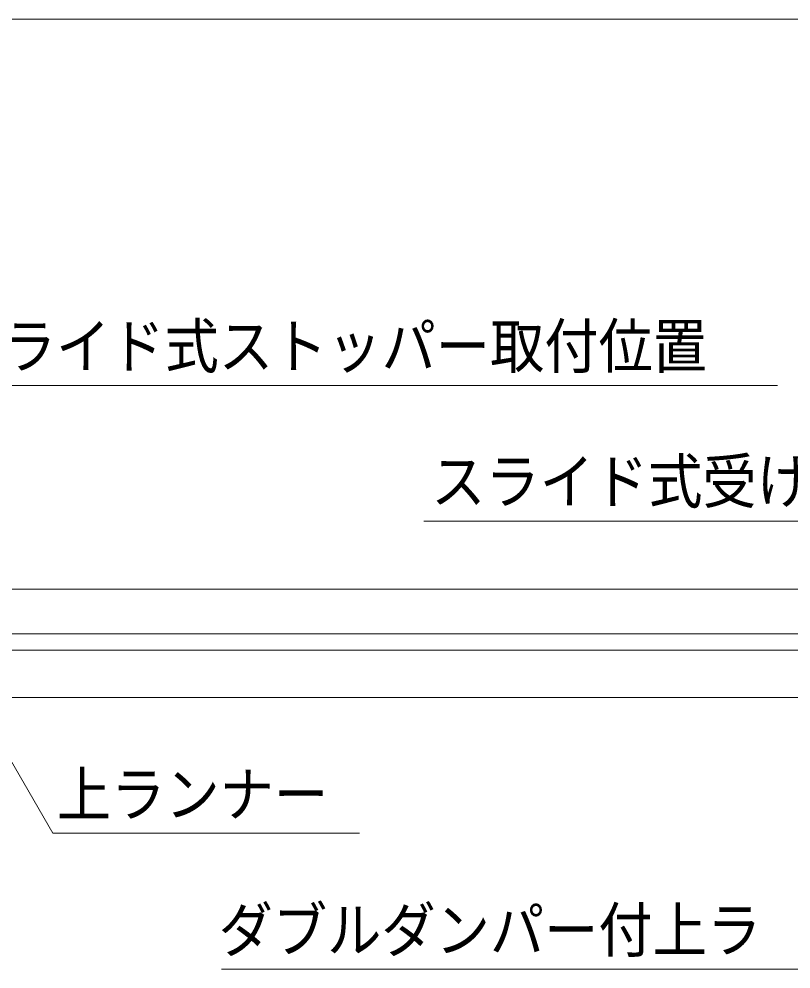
# Model space of a CAD drawing. Units: millimetres, scale not verified. Extents: x -6062 to 6062, y -3045 to 3045.
# Drawn here: x -3206 to -2638, y 120 to 820 of the extents above; entities that cross this region are included whole.
import ezdxf
from ezdxf.enums import TextEntityAlignment as Align

# ---------------------------------------------------------------- set-up
doc = ezdxf.new("R2010")
doc.units = ezdxf.units.MM
doc.header["$LTSCALE"] = 20
for name, color, linetype, lineweight in [('0-0_2寸法-1', 7, 'Continuous', 9), ('0-2_2寸法-3', 7, 'Continuous', 9), ('0-5_3一般', 7, 'Continuous', 9)]:
    doc.layers.add(name, color=color, linetype=linetype, lineweight=lineweight)
doc.styles.add('ＭＳ ゴシック', font='')
doc.styles.get('ＭＳ ゴシック').set_extended_font_data('MS Gothic')

# ---------------------------------------------------------------- blocks, each defined once
blk = doc.blocks.new('グループ-18')
at = {"layer": '0-5_3一般'}
for p, q in [((-77990, 8000), (17030, 8000)), ((17030, 7340), (-77990, 7340)), ((-30640, 7100), (-6640, 7100)), ((-30320, 6400), (-6960, 6400))]:
    blk.add_line(p, q, dxfattribs=at)
blk = doc.blocks.new('グループ-19')
at = {"layer": '0-5_3一般'}
blk.add_line((-79696.5, 8000), (18903.5, 8000), dxfattribs=at)
blk = doc.blocks.new('グループ-20')
at = {"layer": '0-5_3一般'}
for name in ['グループ-19', 'グループ-18']:
    blk.add_blockref(name, (0, 0), dxfattribs=at)

msp = doc.modelspace()

# ---------------------------------------------------------------- linework, layer by layer
at = {"layer": '0-0_2寸法-1'}
msp.add_line((-941.21, 820), (-5674.79, 820), dxfattribs=at)
at = {"layer": '0-2_2寸法-3'}
for points in [[(-3355.5, 392), (-3264.28, 550), (-2647.5, 550)], [(-2272.5, 391.8), (-2306.1, 450), (-2908.03, 450)], [(-2955.44, 220), (-3181.36, 220), (-3269.6, 372.84)], [(-3057.06, 120), (-2458.22, 120), (-2311.98, 373.3)]]:
    msp.add_lwpolyline(points, dxfattribs=at)

# ---------------------------------------------------------------- block references
at = {"layer": '0-5_3一般', "xscale": 0.05, "yscale": 0.05}
msp.add_blockref('グループ-20', (-1787.5, 0), dxfattribs=at)

# ---------------------------------------------------------------- texts
at = {"layer": '0-2_2寸法-3', "style": 'ＭＳ ゴシック', "width": 0.9}
for s, p in [('スライド式ストッパー取付位置', (-3258.84, 552.97)), ('スライド式受け金具取付位置', (-2902.62, 453.34)), ('上ランナー', (-3178.33, 222.77)), ('ダブルダンパー付上ラ', (-3059.16, 122.77))]:
    msp.add_text(s, height=32.55, dxfattribs=at).set_placement(p, align=Align.BOTTOM_LEFT)

doc.saveas('drawing.dxf')
